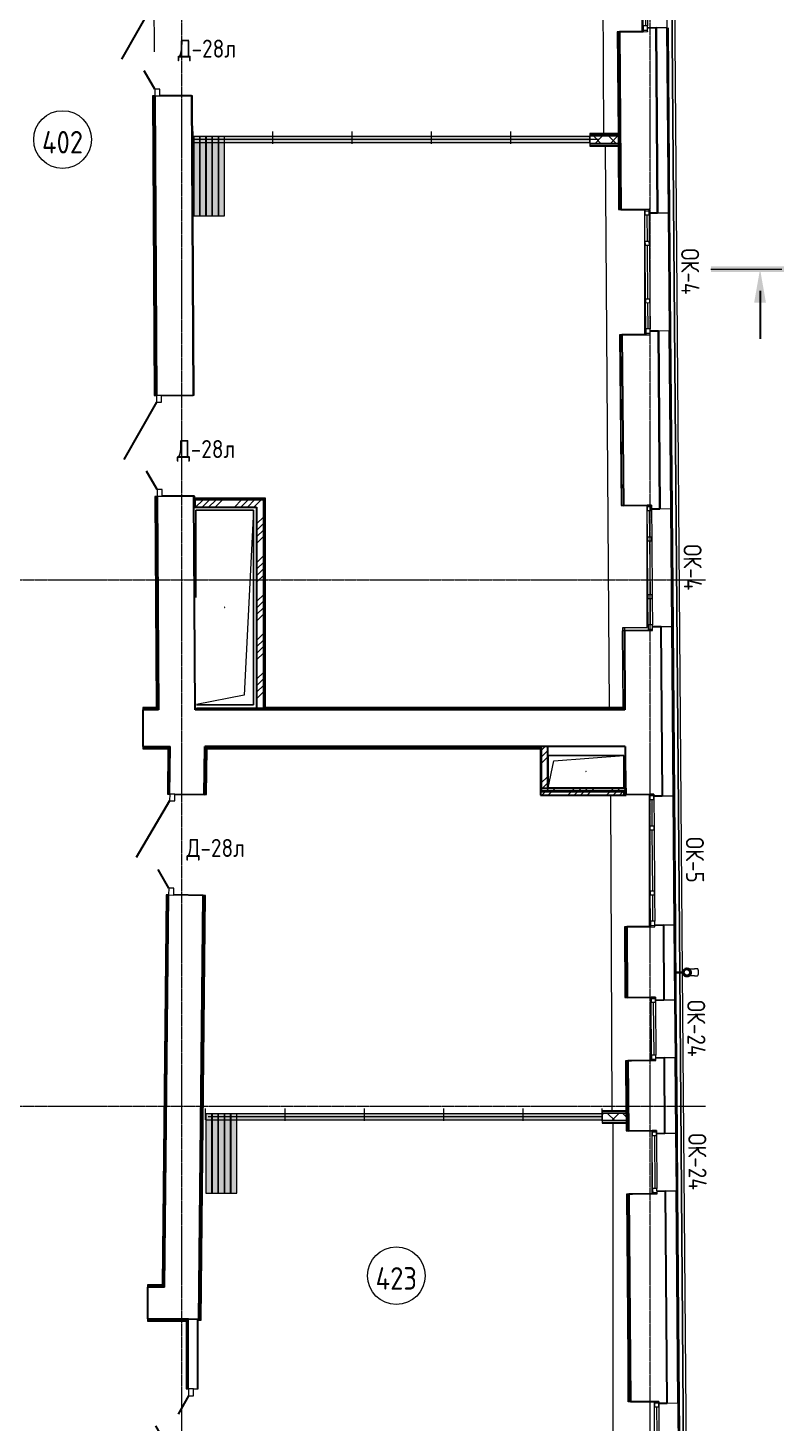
# Model space of a CAD drawing. Header units: millimetres. Extents: x -10178924 to 11692288, y -947381 to 58396.
# Drawn here: x 46714 to 57207, y -362268 to -342909 of the extents above; entities that cross this region are included whole.
import ezdxf

# ---------------------------------------------------------------- set-up
doc = ezdxf.new("R2010")
doc.units = ezdxf.units.MM
doc.linetypes.add('ADSK_Линия сетки', pattern=[25, 20, -2.5, 0, -2.5])
doc.linetypes.add('ADSK_Осевая', pattern=[14, 10, -2, 0, -2])
for name, color, linetype, lineweight in [('_ Окна', 7, 'Continuous', 9), ('Аннотация', 7, 'Continuous', 18), ('Двери', 7, 'Continuous', 9), ('Марки дверей', 7, 'Continuous', 20), ('Марки окон', 7, 'Continuous', 20), ('Обобщенные модели', 7, 'Continuous', 18), ('Окна', 7, 'Continuous', 9), ('Оси', 253, 'Continuous', 9), ('Перекрытие', 7, 'Continuous', 18), ('Разрезы', 7, 'Continuous', 9), ('Стены внутренние', 7, 'Continuous', 18), ('Стены наружные', 7, 'Continuous', 18), ('Стены несущие', 7, 'Continuous', 30), ('Стены отделка', 7, 'Continuous', 30), ('Стены перегородки', 7, 'Continuous', 30), ('Стены штриховка', 7, 'Continuous', 9), ('Узлы', 7, 'Continuous', 18), ('ШТРИХОВКА', 252, 'Continuous', 15)]:
    doc.layers.add(name, color=color, linetype=linetype, lineweight=lineweight)
doc.layers.add('Линии', color=7, linetype='Continuous', lineweight=9, true_color=0x00a600)
doc.styles.add('GOST Common', font='GOST_Common.ttf', dxfattribs={"width": 0.9, "height": 350})
doc.styles.add('GOST Common_2', font='GOST_Common.ttf', dxfattribs={"width": 0.9, "height": 250})
pattern_1 = [(45, (-6e-11, -248271.14), (-269.4077, 269.4077), []), (45, (89.8, -248271.14), (-269.4077, 269.4077), []), (45, (179.6, -248271.14), (-269.4077, 269.4077), []), (45, (269.4, -248271.14), (-269.4077, 269.4077), [])]
pattern_2 = [(45, (-6e-11, -248271.14), (-106.066, 106.066), []), (135, (-6e-11, -248271.14), (-106.066, -106.066), [])]

# ---------------------------------------------------------------- blocks, each defined once
blk = doc.blocks.new('GM_Отверстие прямоугольное _в плите_ - Отверстие-6225570-План 4-го этажа')
at = {"layer": 'Обобщенные модели'}
for p, q in [((-525, -225), (-525, 225)), ((-525, 225), (525, 225)), ((525, 225), (-525, 225)), ((-525, 225), (-525, -225)), ((-450, 150), (525, 225)), ((525, 225), (525, -225)), ((525, -225), (525, 225)), ((-525, -225), (-450, 150)), ((525, -225), (-525, -225)), ((-525, -225), (525, -225))]:
    blk.add_line(p, q, dxfattribs=at)
for start, end in [(360, 180), (180, 360), (60, 165), (300, 360), (195, 270)]:
    blk.add_arc((0, 0), 2.5, start, end, dxfattribs=at)
blk = doc.blocks.new('Дверь-Alumark_двупольная с глухим окном_S70 - 1400х2200 алюм ост Д30п-6129807-План 4-го этажа')
at = {"layer": 'Двери', "lineweight": 30}
for p, q in [((-480, 60), (312, 517)), ((730, 60), (475, 207))]:
    blk.add_line(p, q, dxfattribs=at)
at = {"layer": 'Двери'}
for p, q in [((-575, 60), (-575, -10)), ((-480, 60), (-575, 60)), ((-480, -10), (-480, 60)), ((730, 60), (730, -10)), ((825, 60), (730, 60)), ((825, -10), (825, 60)), ((-575, -10), (-480, -10)), ((730, -10), (825, -10))]:
    blk.add_line(p, q, dxfattribs=at)
blk = doc.blocks.new('Дверь-Alumark_двупольная с глухим окном_S70 - 1400х2200 алюм ост Д30л-6336591-План 4-го этажа')
at = {"layer": 'Двери', "lineweight": 30}
for p, q in [((730, 240), (-62, 697)), ((-480, 240), (-225, 387))]:
    blk.add_line(p, q, dxfattribs=at)
at = {"layer": 'Двери'}
for p, q in [((-575, 240), (-575, 170)), ((-480, 240), (-575, 240)), ((-480, 170), (-480, 240)), ((730, 240), (730, 170)), ((825, 240), (730, 240)), ((825, 170), (825, 240)), ((-575, 170), (-480, 170)), ((730, 170), (825, 170))]:
    blk.add_line(p, q, dxfattribs=at)
blk = doc.blocks.new('Дверь-Alumark_двупольная с глухим окном_S70 - 1400х2200 алюм ост Д30л-6298667-План 4-го этажа')
at = {"layer": 'Двери', "lineweight": 30}
for p, q in [((730, 255), (-62, 712)), ((-480, 255), (-225, 402))]:
    blk.add_line(p, q, dxfattribs=at)
at = {"layer": 'Двери'}
for p, q in [((-575, 255), (-575, 185)), ((-480, 255), (-575, 255)), ((-480, 185), (-480, 255)), ((730, 255), (730, 185)), ((825, 255), (730, 255)), ((825, 185), (825, 255)), ((-575, 185), (-480, 185)), ((730, 185), (825, 185))]:
    blk.add_line(p, q, dxfattribs=at)
blk = doc.blocks.new('Дверь-Alumark_двупольная с глухим окном_S70 - 1400х2200 алюм ост Д30л-4643773-План 4-го этажа')
at = {"layer": 'Двери', "lineweight": 30}
for p, q in [((730, 255), (-62, 712)), ((-480, 255), (-225, 402))]:
    blk.add_line(p, q, dxfattribs=at)
at = {"layer": 'Двери'}
for p, q in [((-575, 255), (-575, 185)), ((-480, 255), (-575, 255)), ((-480, 185), (-480, 255)), ((730, 255), (730, 185)), ((825, 255), (730, 255)), ((825, 185), (825, 255)), ((-575, 185), (-480, 185)), ((730, 185), (825, 185))]:
    blk.add_line(p, q, dxfattribs=at)
blk = doc.blocks.new('Водосток - Тип 1 _карниз больше 490мм_-5168659-План 4-го этажа')
at = {"layer": 'Обобщенные модели'}
for p, q in [((75, 306), (75, 264)), ((175, 264), (175, 306)), ((120, 109), (120, 10)), ((130, 10), (130, 109)), ((120, -10), (120, -13)), ((130, -13), (130, -10))]:
    blk.add_line(p, q, dxfattribs=at)
at = {"layer": 'Обобщенные модели', "flags": 128}
for points in [[(75, 173), (75, 174), (75, 177), (75, 180), (75, 183), (75, 186), (75, 190), (75, 193), (75, 197), (75, 201), (75, 205), (75, 210), (75, 214), (75, 219), (75, 224), (75, 229), (75, 234), (75, 239), (75, 245), (75, 250), (75, 256), (75, 261), (75, 264)], [(175, 264), (175, 258), (175, 252), (175, 247), (175, 242), (175, 236), (175, 231), (175, 226), (175, 221), (175, 216), (175, 212), (175, 207), (175, 203), (175, 199), (175, 195), (175, 191), (175, 188), (175, 184), (175, 181), (175, 178), (175, 175), (175, 173)]]:
    blk.add_lwpolyline(points, dxfattribs=at)
at = {"layer": 'Обобщенные модели'}
for start, end in [(90, 270), (270, 90)]:
    blk.add_arc((125, 160), 52, start, end, dxfattribs=at)
at = {"layer": 'Обобщенные модели', "lineweight": 40}
for start, end in [(90, 270), (270, 90)]:
    blk.add_arc((125, 160), 50, start, end, dxfattribs=at)
at = {"layer": 'Обобщенные модели'}
for start_param, end_param in [(4.712389, 6.283185), (3.141593, 4.712389)]:
    blk.add_ellipse((125, 306), major_axis=(-50, 0), ratio=0.309017, start_param=start_param, end_param=end_param, dxfattribs=at)
blk = doc.blocks.new('окно трехпол с фрамугой - 1700-2320_h_ _нов_-2116873-План 4-го этажа')
at = {"layer": '_ Окна', "lineweight": 18}
for p, q in [((-870, 75), (-870, 135)), ((-870, 135), (-790, 135)), ((-790, 75), (-870, 75)), ((-790, 135), (-790, 75)), ((-430, 75), (-430, 135)), ((-430, 135), (-370, 135)), ((-370, 75), (-430, 75)), ((-370, 135), (-370, 75)), ((370, 75), (370, 135)), ((370, 135), (430, 135)), ((430, 75), (370, 75)), ((430, 135), (430, 75)), ((790, 135), (790, 75)), ((870, 135), (790, 135)), ((790, 75), (870, 75)), ((870, 75), (870, 135))]:
    blk.add_line(p, q, dxfattribs=at)
at = {"layer": '_ Окна'}
for p, q in [((-850, 75), (-850, 135)), ((-790, 105), (-430, 105)), ((-370, 105), (370, 105)), ((430, 105), (790, 105)), ((850, 75), (850, 135))]:
    blk.add_line(p, q, dxfattribs=at)
at = {"layer": 'Окна'}
for p, q in [((-870, 135), (-870, 75)), ((-790, 135), (-870, 135)), ((-870, 75), (-790, 75)), ((-790, 135), (-430, 135)), ((-430, 75), (-790, 75)), ((-370, 135), (-430, 135)), ((-430, 75), (-370, 75)), ((-370, 135), (370, 135)), ((370, 75), (-370, 75)), ((430, 135), (370, 135)), ((370, 75), (430, 75)), ((430, 135), (790, 135)), ((790, 75), (430, 75)), ((870, 135), (790, 135)), ((790, 75), (870, 75)), ((870, 75), (870, 135))]:
    blk.add_line(p, q, dxfattribs=at)
blk = doc.blocks.new('окно трехпол с фрамугой - 1800-2290_h___нов_ ок-19-2116869-План 4-го этажа')
at = {"layer": '_ Окна', "lineweight": 18}
for p, q in [((-920, 75), (-920, 135)), ((-920, 135), (-840, 135)), ((-840, 75), (-920, 75)), ((-840, 135), (-840, 75)), ((-480, 75), (-480, 135)), ((-480, 135), (-420, 135)), ((-420, 75), (-480, 75)), ((-420, 135), (-420, 75)), ((420, 75), (420, 135)), ((420, 135), (480, 135)), ((480, 75), (420, 75)), ((480, 135), (480, 75)), ((840, 135), (840, 75)), ((920, 135), (840, 135)), ((840, 75), (920, 75)), ((920, 75), (920, 135))]:
    blk.add_line(p, q, dxfattribs=at)
at = {"layer": '_ Окна'}
for p, q in [((-900, 75), (-900, 135)), ((-840, 105), (-480, 105)), ((-420, 105), (420, 105)), ((480, 105), (840, 105)), ((900, 75), (900, 135))]:
    blk.add_line(p, q, dxfattribs=at)
at = {"layer": 'Окна'}
for p, q in [((-920, 135), (-920, 75)), ((-840, 135), (-920, 135)), ((-920, 75), (-840, 75)), ((-840, 135), (-480, 135)), ((-480, 75), (-840, 75)), ((-420, 135), (-480, 135)), ((-480, 75), (-420, 75)), ((-420, 135), (420, 135)), ((420, 75), (-420, 75)), ((480, 135), (420, 135)), ((420, 75), (480, 75)), ((480, 135), (840, 135)), ((840, 75), (480, 75)), ((920, 135), (840, 135)), ((840, 75), (920, 75)), ((920, 75), (920, 135))]:
    blk.add_line(p, q, dxfattribs=at)
blk = doc.blocks.new('окно трехпол с фрамугой - 1840х2380 и 2390 _h___нов_ ОК-5-2174128-План 4-го этажа')
at = {"layer": '_ Окна', "lineweight": 18}
for p, q in [((-920, 75), (-920, 135)), ((-920, 135), (-840, 135)), ((-840, 75), (-920, 75)), ((-840, 135), (-840, 75)), ((-480, 75), (-480, 135)), ((-480, 135), (-420, 135)), ((-420, 75), (-480, 75)), ((-420, 135), (-420, 75)), ((420, 75), (420, 135)), ((420, 135), (480, 135)), ((480, 75), (420, 75)), ((480, 135), (480, 75)), ((840, 135), (840, 75)), ((920, 135), (840, 135)), ((840, 75), (920, 75)), ((920, 75), (920, 135))]:
    blk.add_line(p, q, dxfattribs=at)
at = {"layer": '_ Окна'}
for p, q in [((-900, 75), (-900, 135)), ((-840, 105), (-480, 105)), ((-420, 105), (420, 105)), ((480, 105), (840, 105)), ((900, 75), (900, 135))]:
    blk.add_line(p, q, dxfattribs=at)
at = {"layer": 'Окна'}
for p, q in [((-920, 135), (-920, 75)), ((-840, 135), (-920, 135)), ((-920, 75), (-840, 75)), ((-840, 135), (-480, 135)), ((-480, 75), (-840, 75)), ((-420, 135), (-480, 135)), ((-480, 75), (-420, 75)), ((-420, 135), (420, 135)), ((420, 75), (-420, 75)), ((480, 135), (420, 135)), ((420, 75), (480, 75)), ((480, 135), (840, 135)), ((840, 75), (480, 75)), ((920, 135), (840, 135)), ((840, 75), (920, 75)), ((920, 75), (920, 135))]:
    blk.add_line(p, q, dxfattribs=at)
blk = doc.blocks.new('окна_rehau_однопольное_фрамуга_сверху - 840х2320 _глухое_ _нов_ ок-24-2066060-План 4-го этажа')
at = {"layer": '_ Окна', "lineweight": 18}
for p, q in [((-440, 75), (-440, 135)), ((-440, 135), (-364, 135)), ((-364, 75), (-440, 75)), ((-364, 135), (-364, 75)), ((364, 135), (364, 75)), ((440, 135), (364, 135)), ((364, 75), (440, 75)), ((440, 75), (440, 135))]:
    blk.add_line(p, q, dxfattribs=at)
at = {"layer": '_ Окна'}
for p, q in [((-420, 75), (-420, 135)), ((-364, 105), (364, 105)), ((420, 75), (420, 135))]:
    blk.add_line(p, q, dxfattribs=at)
at = {"layer": 'Окна'}
for p, q in [((-440, 135), (-440, 75)), ((-364, 135), (-440, 135)), ((-440, 75), (-364, 75)), ((-364, 135), (364, 135)), ((364, 75), (-364, 75)), ((440, 135), (364, 135)), ((364, 75), (440, 75)), ((440, 75), (440, 135))]:
    blk.add_line(p, q, dxfattribs=at)
blk = doc.blocks.new('GM_Отверстие прямоугольное _в плите_ - Отверстие-6220774-План 4-го этажа')
at = {"layer": 'Обобщенные модели'}
for p, q in [((-400, -1350), (-400, 1350)), ((-400, 1350), (391, 1350)), ((391, 1350), (-400, 1350)), ((-400, 1350), (-400, -1350)), ((-400, -1350), (-267, 1217)), ((-267, 1217), (391, 1348)), ((400, -140), (400, -1350)), ((400, -1350), (400, -140)), ((400, -1350), (-400, -1350)), ((-400, -1350), (400, -1350))]:
    blk.add_line(p, q, dxfattribs=at)
for start, end in [(360, 180), (180, 360), (60, 165), (300, 360), (195, 270)]:
    blk.add_arc((0, 0), 2.5, start, end, dxfattribs=at)
blk = doc.blocks.new('Разрез - Номер вида сзади_3_5 мм-16063-План 4-го этажа')
at = {"layer": 'Разрезы'}
for points in [[(9.8, 0.4), (9.8, -0.39), (-0.33, -0.39), (-0.33, 0.4)], [(2.18, -4.67), (3, 0), (3.82, -4.67)]]:
    blk.add_hatch(color=256, dxfattribs=at).paths.add_polyline_path(points)
at = {"layer": 'Разрезы', "lineweight": 30}
blk.add_line((3, -3), (3, -9.66), dxfattribs=at)
blk = doc.blocks.new('оси')
at = {"layer": 'Оси', "linetype": 'ADSK_Линия сетки'}
for p, q in [((55350, -2196), (55350, 46378)), ((61850, -2196), (61850, 46378)), ((-3614, 22400), (62615, 22400)), ((-3614, 15100), (62615, 15100))]:
    blk.add_line(p, q, dxfattribs=at)
blk = doc.blocks.new('4 этаж')
at = {"layer": 'Стены внутренние', "lineweight": 9}
h = blk.add_hatch(dxfattribs=at)
h.set_pattern_fill('FP_3', color=256, style=0, pattern_type=2)
h.set_pattern_definition(pattern_2)
h.paths.add_polyline_path([(54510, -219820), (54904, -219820), (54902, -219720), (54510, -219720), (54510, -219808)])
h = blk.add_hatch(dxfattribs=at)
h.set_pattern_fill('FP_3', color=256, style=0, pattern_type=2)
h.set_pattern_definition(pattern_2)
h.paths.add_polyline_path([(54818, -233378), (55026, -233378), (55026, -233278), (54684, -233278), (54684, -233378), (54797, -233378)])
at = {"layer": 'Стены штриховка', "lineweight": 9}
h = blk.add_hatch(dxfattribs=at)
h.set_pattern_fill('ANSI34', color=256, scale=20)
h.set_pattern_definition(pattern_1)
h.paths.add_polyline_path([(49038, -224866), (49986, -224866), (49986, -224766), (49038, -224767)])
h = blk.add_hatch(dxfattribs=at)
h.set_pattern_fill('ANSI34', color=256, scale=20)
h.set_pattern_definition(pattern_1)
h.paths.add_polyline_path([(49890, -227676), (49986, -227676), (49986, -224866), (49886, -224866), (49886, -227676)])
h = blk.add_hatch(dxfattribs=at)
h.set_pattern_fill('ANSI34', color=256, scale=20)
h.set_pattern_definition(pattern_1)
h.paths.add_polyline_path([(53827, -228763), (53927, -228763), (53927, -228186), (53827, -228186), (53827, -228543)])
h = blk.add_hatch(dxfattribs=at)
h.set_pattern_fill('ANSI34', color=256, scale=20)
h.set_pattern_definition(pattern_1)
h.paths.add_polyline_path([(55012, -228863), (55017, -228862), (55017, -228851), (55008, -228851), (55008, -228763), (53827, -228763), (53827, -228863), (55011, -228863)])
at = {"layer": 'Узлы', "true_color": 0xffffff}
for points in [[(49099, -219808), (54510, -219808), (54510, -219724), (49010, -219724), (49010, -219808), (49055, -219808)], [(49021, -220824), (49099, -220824), (49099, -219808), (49015, -219808), (49015, -220824), (49019, -220824)], [(49185, -220824), (49185, -219808), (49101, -219808), (49101, -220824)], [(49187, -220824), (49271, -220824), (49271, -219808), (49187, -219808), (49187, -220291)], [(49282, -220824), (49357, -220824), (49357, -219808), (49273, -219808), (49273, -220824)], [(49443, -220824), (49443, -219808), (49359, -219808), (49359, -220824)], [(49442, -233366), (54684, -233366), (54684, -233282), (49184, -233282), (49184, -233366), (49440, -233366)], [(49268, -234382), (49268, -233366), (49184, -233366), (49184, -234382)], [(49354, -234382), (49354, -233366), (49270, -233366), (49270, -234382)], [(49440, -234382), (49440, -233366), (49356, -233366), (49356, -234382)], [(49526, -234382), (49526, -233366), (49442, -233366), (49442, -234382)], [(49612, -234382), (49612, -233366), (49528, -233366), (49528, -234382)]]:
    blk.add_hatch(color=7, dxfattribs=at).paths.add_polyline_path(points)
at = {"layer": 'Линии', "color": 7}
for p, q in [((49009, -219808), (49009, -219653)), ((50113, -219823), (50113, -219653)), ((51213, -219823), (51213, -219653)), ((52313, -219823), (52313, -219653)), ((53413, -219823), (53413, -219653)), ((54510, -219724), (49010, -219724)), ((49010, -219724), (49010, -219808)), ((49010, -219808), (54510, -219808)), ((49015, -219724), (49015, -220824)), ((49099, -219724), (49015, -219724)), ((49099, -220824), (49099, -219724)), ((49101, -219724), (49101, -220824)), ((49185, -219724), (49101, -219724)), ((49185, -220824), (49185, -219724)), ((49187, -219724), (49187, -220824)), ((49271, -219724), (49187, -219724)), ((49271, -220824), (49271, -219724)), ((49273, -219724), (49273, -220824)), ((49357, -219724), (49273, -219724)), ((49357, -220824), (49357, -219724)), ((49359, -219724), (49359, -220824)), ((49443, -219724), (49359, -219724)), ((49443, -220824), (49443, -219724)), ((54510, -219808), (54510, -219724)), ((49015, -220824), (49099, -220824)), ((49101, -220824), (49185, -220824)), ((49187, -220824), (49271, -220824)), ((49273, -220824), (49357, -220824)), ((49359, -220824), (49443, -220824)), ((49179, -233366), (49179, -233211)), ((50284, -233381), (50284, -233211)), ((51384, -233381), (51384, -233211)), ((52484, -233381), (52484, -233211)), ((53584, -233381), (53584, -233211)), ((54684, -233381), (54684, -233211)), ((55024, -233366), (55024, -233211)), ((54684, -233282), (49184, -233282)), ((49184, -233282), (49184, -233366)), ((49184, -233282), (49184, -234382)), ((49268, -233282), (49184, -233282)), ((49184, -233366), (54684, -233366)), ((49268, -234382), (49268, -233282)), ((49270, -233282), (49270, -234382)), ((49354, -233282), (49270, -233282)), ((49354, -234382), (49354, -233282)), ((49356, -233282), (49356, -234382)), ((49440, -233282), (49356, -233282)), ((49440, -234382), (49440, -233282)), ((49442, -233282), (49442, -234382)), ((49526, -233282), (49442, -233282)), ((49526, -234382), (49526, -233282)), ((49528, -233282), (49528, -234382)), ((49612, -233282), (49528, -233282)), ((49612, -234382), (49612, -233282)), ((54684, -233366), (54684, -233282)), ((55026, -233366), (55026, -233401)), ((49184, -234382), (49268, -234382)), ((49270, -234382), (49354, -234382)), ((49356, -234382), (49440, -234382)), ((49442, -234382), (49526, -234382)), ((49528, -234382), (49612, -234382))]:
    blk.add_line(p, q, dxfattribs=at)
at = {"layer": 'Линии', "color": 7, "linetype": 'ADSK_Осевая', "lineweight": 18}
for p, q in [((54630, -219766), (49004, -219766)), ((54684, -233324), (49214, -233324))]:
    blk.add_line(p, q, dxfattribs=at)
at = {"layer": 'Линии', "color": 7}
for centre in [(47195, -219765), (51826, -235530)]:
    blk.add_circle(centre, 400, dxfattribs=at)
at = {"layer": 'Перекрытие'}
for p, q in [((54661, -212253), (54702, -219683)), ((55238, -218269), (55238, -216533)), ((48471, -218547), (48466, -217855)), ((54903, -218272), (54923, -218272)), ((54723, -219857), (54780, -227644)), ((55272, -220737), (54923, -220737)), ((55272, -222474), (55272, -220737)), ((55305, -224842), (54956, -224842)), ((55305, -226536), (55305, -224842)), ((54970, -226581), (54970, -226536)), ((54970, -226536), (55305, -226536)), ((49188, -228186), (49174, -228186)), ((53827, -228186), (52352, -228186)), ((55003, -228186), (53927, -228186)), ((54797, -228863), (54818, -233241)), ((55337, -228852), (55017, -228852)), ((55337, -230689), (55337, -228852)), ((55360, -231668), (55011, -231668)), ((55360, -232545), (55360, -231668)), ((55026, -232548), (55026, -232547)), ((55026, -232547), (55087, -232547)), ((54830, -233415), (54830, -239470)), ((55375, -233517), (55026, -233517)), ((55375, -234395), (55375, -233517)), ((55041, -234398), (55041, -234397)), ((55041, -234397), (55102, -234397)), ((55041, -237279), (55041, -236873)), ((55407, -237279), (55041, -237279))]:
    blk.add_line(p, q, dxfattribs=at)
at = {"layer": 'Разрезы', "lineweight": 20}
blk.add_line((56189, -221562), (57173, -221562), dxfattribs=at)
at = {"layer": 'Стены внутренние'}
for p, q in [((54990, -226581), (54990, -226536)), ((54990, -226536), (54990, -226581))]:
    blk.add_line(p, q, dxfattribs=at)
at = {"layer": 'Стены наружные'}
for p, q in [((55629, -215335), (55758, -231316)), ((55758, -231316), (55629, -215335)), ((55664, -215335), (55793, -231316)), ((55567, -216576), (55580, -218216)), ((55601, -220781), (55614, -222421)), ((55616, -222421), (55603, -220781)), ((55636, -222421), (55623, -220781)), ((55634, -224886), (55647, -226526)), ((55650, -226526), (55636, -224886)), ((55670, -226526), (55656, -224886)), ((55666, -228871), (55681, -230666)), ((55683, -230666), (55669, -228871)), ((55703, -230665), (55689, -228870)), ((55758, -231326), (55826, -239650)), ((55826, -239650), (55759, -231326)), ((55794, -231326), (55861, -239649)), ((55689, -231702), (55695, -232507)), ((55698, -232507), (55691, -231702)), ((55718, -232507), (55711, -231702)), ((55704, -233552), (55710, -234357)), ((55713, -234357), (55706, -233552)), ((55733, -234357), (55726, -233552)), ((55045, -237279), (55045, -237276)), ((55734, -237295), (55749, -239090)), ((55751, -239090), (55737, -237295)), ((55771, -239090), (55757, -237295))]:
    blk.add_line(p, q, dxfattribs=at)
at = {"layer": 'Стены наружные', "color": 8, "true_color": 0x7f7f7f}
blk.add_line((48373, -236159), (48912, -236159), dxfattribs=at)
at = {"layer": 'Стены несущие'}
for p, q in [((55253, -218269), (54923, -218271)), ((54923, -218271), (54943, -220736)), ((55432, -218217), (55312, -218218)), ((55313, -218269), (55313, -218268)), ((55451, -220782), (55430, -218218)), ((55430, -218218), (55451, -220782)), ((55430, -218218), (55432, -218218)), ((55432, -218218), (55432, -218217)), ((48474, -219160), (48499, -223316)), ((48499, -223316), (48474, -219161)), ((48984, -219157), (48544, -219159)), ((48984, -219157), (49009, -223313)), ((54943, -220736), (55273, -220734)), ((55333, -220783), (55451, -220782)), ((55466, -222422), (55346, -222423)), ((55484, -224887), (55464, -222423)), ((55464, -222423), (55484, -224887)), ((55464, -222423), (55466, -222423)), ((55466, -222423), (55466, -222422)), ((55287, -222474), (54957, -222476)), ((54957, -222476), (54976, -224841)), ((55347, -222474), (55347, -222473)), ((48569, -223315), (49009, -223313)), ((48525, -227676), (48507, -224716)), ((48507, -224716), (48525, -227676)), ((49017, -224713), (48577, -224715)), ((49035, -227676), (49017, -224713)), ((49017, -224713), (49018, -224741)), ((49986, -224766), (49030, -224766)), ((49030, -224766), (49030, -224866)), ((49030, -224866), (49886, -224866)), ((49886, -224866), (49886, -227676)), ((49986, -227676), (49986, -224766)), ((54976, -224841), (55306, -224838)), ((55366, -224888), (55484, -224887)), ((55320, -226578), (54990, -226581)), ((54990, -226581), (54999, -227676)), ((55500, -226527), (55380, -226528)), ((55380, -226579), (55380, -226578)), ((55497, -226528), (55497, -226528)), ((55497, -226528), (55516, -228872)), ((55497, -226528), (55500, -226528)), ((55500, -226528), (55500, -226527)), ((48525, -227676), (48310, -227676)), ((48310, -227676), (48310, -228186)), ((54999, -227676), (49035, -227676)), ((48310, -228186), (48688, -228186)), ((48681, -228847), (48688, -228186)), ((49161, -228852), (49168, -228186)), ((55003, -228186), (49168, -228186)), ((53827, -228186), (53827, -228863)), ((53927, -228763), (53927, -228186)), ((55003, -228186), (55008, -228851)), ((53827, -228763), (55017, -228763)), ((55017, -228863), (55017, -228763)), ((48751, -228847), (49161, -228852)), ((53827, -228863), (55017, -228863)), ((55008, -228851), (55338, -228848)), ((55399, -228873), (55516, -228872)), ((48608, -235689), (48666, -230246)), ((49146, -230252), (48736, -230247)), ((49084, -236134), (49146, -230252)), ((55353, -230688), (55023, -230691)), ((55023, -230691), (55031, -231667)), ((55031, -231667), (55023, -230692)), ((55533, -230667), (55413, -230668)), ((55413, -230689), (55413, -230688)), ((55531, -230668), (55531, -230668)), ((55531, -230668), (55539, -231703)), ((55531, -230668), (55533, -230668)), ((55533, -230668), (55533, -230667)), ((55031, -231667), (55361, -231665)), ((55421, -231704), (55539, -231703)), ((55368, -232545), (55038, -232547)), ((55038, -232547), (55046, -233517)), ((55046, -233517), (55038, -232548)), ((55548, -232508), (55428, -232509)), ((55428, -232545), (55428, -232544)), ((55554, -233553), (55545, -232509)), ((55545, -232509), (55548, -232509)), ((55548, -232509), (55548, -232508)), ((55046, -233517), (55376, -233515)), ((55436, -233554), (55554, -233553)), ((55383, -234395), (55053, -234397)), ((55053, -234397), (55077, -237276)), ((55077, -237276), (55053, -234398)), ((55563, -234358), (55443, -234359)), ((55443, -234395), (55443, -234394)), ((55584, -237297), (55560, -234359)), ((55560, -234359), (55563, -234359)), ((55563, -234359), (55563, -234358)), ((48373, -235689), (48373, -236129)), ((48608, -235689), (48373, -235689)), ((48373, -236129), (48604, -236129)), ((48604, -236129), (49084, -236134)), ((55077, -237276), (55407, -237273)), ((55467, -237298), (55584, -237297))]:
    blk.add_line(p, q, dxfattribs=at)
at = {"layer": 'Стены отделка', "lineweight": 9}
for p, q in [((54923, -218271), (54891, -218272)), ((54891, -218272), (54902, -219683)), ((54923, -220737), (54903, -218271)), ((55430, -218217), (55430, -218218)), ((55580, -218216), (55432, -218217)), ((55601, -220781), (55580, -218216)), ((55582, -218216), (55603, -220781)), ((55623, -220781), (55602, -218216)), ((48474, -219160), (48442, -219160)), ((48442, -219160), (48467, -223316)), ((48454, -219160), (48454, -219161)), ((48474, -219161), (48474, -219160)), ((48996, -219157), (48984, -219157)), ((49021, -223313), (48996, -219157)), ((54510, -219683), (54510, -219857)), ((54902, -219683), (54510, -219683)), ((54510, -219695), (54910, -219695)), ((54902, -219695), (54904, -219845)), ((54910, -219845), (54910, -219695)), ((54910, -219845), (54510, -219845)), ((54510, -219857), (54904, -219857)), ((54904, -219857), (54911, -220737)), ((54911, -220737), (54923, -220736)), ((54923, -220737), (54943, -220737)), ((54943, -220737), (54943, -220736)), ((55451, -220782), (55601, -220781)), ((55603, -220781), (55623, -220781)), ((55464, -222422), (55464, -222423)), ((55614, -222421), (55466, -222422)), ((55634, -224886), (55614, -222421)), ((55616, -222421), (55636, -224886)), ((55636, -222421), (55616, -222421)), ((55656, -224886), (55636, -222421)), ((54957, -222476), (54925, -222476)), ((54925, -222476), (54944, -224841)), ((54956, -224842), (54937, -222476)), ((54976, -224842), (54957, -222477)), ((48467, -223316), (48499, -223316)), ((49009, -223312), (49009, -223313)), ((49021, -223312), (49009, -223312)), ((49009, -223313), (49021, -223313)), ((49021, -223313), (49021, -223312)), ((49021, -223313), (49021, -223313)), ((48507, -224716), (48475, -224716)), ((48475, -224716), (48493, -227644)), ((49029, -224713), (49017, -224713)), ((49018, -224741), (49030, -224741)), ((49030, -224741), (49029, -224713)), ((49029, -224713), (49029, -224713)), ((49030, -224741), (49029, -224713)), ((50011, -224741), (49030, -224741)), ((50013, -227644), (50013, -224743)), ((49018, -224753), (50001, -224753)), ((50001, -224753), (50001, -227656)), ((54944, -224841), (54956, -224841)), ((54956, -224842), (54976, -224842)), ((55484, -224887), (55634, -224886)), ((55636, -224886), (55656, -224886)), ((54990, -226581), (54958, -226581)), ((54958, -226581), (54967, -227644)), ((54979, -227656), (54970, -226581)), ((54999, -227656), (54990, -226582)), ((55497, -226527), (55497, -226528)), ((55647, -226526), (55500, -226527)), ((55666, -228871), (55647, -226526)), ((55650, -226526), (55669, -228871)), ((55670, -226526), (55650, -226526)), ((55689, -228870), (55670, -226526)), ((48310, -227644), (48310, -227676)), ((48493, -227644), (48310, -227644)), ((48310, -227656), (48505, -227656)), ((48505, -227646), (48505, -227676)), ((48505, -227676), (48505, -227656)), ((49052, -227656), (49052, -227676)), ((54999, -227656), (49052, -227656)), ((54967, -227644), (50013, -227644)), ((54979, -227656), (54999, -227656)), ((54999, -227676), (54999, -227656)), ((48505, -227676), (48525, -227676)), ((49035, -227676), (49055, -227676)), ((48310, -228186), (48310, -228218)), ((48688, -228206), (48310, -228206)), ((48310, -228218), (48656, -228218)), ((48656, -228218), (48649, -228846)), ((48668, -228209), (48668, -228206)), ((48688, -228210), (48668, -228209)), ((48688, -228206), (48688, -228186)), ((49188, -228186), (49168, -228186)), ((49188, -228186), (49188, -228206)), ((53847, -228206), (49188, -228206)), ((49193, -228852), (49200, -228218)), ((49200, -228218), (53835, -228218)), ((52352, -228206), (52352, -228186)), ((53835, -228218), (53835, -228813)), ((53847, -228803), (53847, -228206)), ((53837, -228815), (54976, -228815)), ((54988, -228803), (53847, -228803)), ((54976, -228815), (54976, -228851)), ((54988, -228851), (54988, -228803)), ((48649, -228846), (48681, -228847)), ((49161, -228852), (49193, -228852)), ((54976, -228851), (54988, -228851)), ((55516, -228872), (55666, -228871)), ((55669, -228871), (55689, -228870)), ((48634, -230246), (48577, -235657)), ((48666, -230246), (48634, -230246)), ((49116, -236145), (49178, -230252)), ((49178, -230252), (49146, -230252)), ((55023, -230691), (54991, -230691)), ((54991, -230691), (54999, -231668)), ((55003, -230691), (55003, -230692)), ((55023, -230692), (55023, -230691)), ((55531, -230667), (55531, -230668)), ((55681, -230666), (55533, -230667)), ((55689, -231702), (55681, -230666)), ((55703, -230665), (55683, -230666)), ((55683, -230666), (55691, -231702)), ((55711, -231702), (55703, -230665)), ((54999, -231668), (55031, -231667)), ((55539, -231703), (55689, -231702)), ((55691, -231702), (55711, -231702)), ((55038, -232547), (55006, -232548)), ((55006, -232548), (55012, -233241)), ((55018, -232548), (55018, -232549)), ((55038, -232548), (55038, -232547)), ((55545, -232508), (55545, -232509)), ((55695, -232507), (55548, -232508)), ((55704, -233552), (55695, -232507)), ((55698, -232507), (55706, -233552)), ((55718, -232507), (55698, -232507)), ((55726, -233552), (55718, -232507)), ((54684, -233241), (54684, -233415)), ((55012, -233241), (54684, -233241)), ((54684, -233253), (55026, -233253)), ((55012, -233253), (55013, -233403)), ((55026, -233403), (55026, -233253)), ((55026, -233403), (54684, -233403)), ((54684, -233415), (55013, -233415)), ((55013, -233415), (55014, -233518)), ((55014, -233518), (55046, -233517)), ((55554, -233553), (55704, -233552)), ((55706, -233552), (55726, -233552)), ((55053, -234397), (55021, -234398)), ((55021, -234398), (55045, -237276)), ((55033, -234397), (55033, -234398)), ((55053, -234398), (55053, -234397)), ((55560, -234358), (55560, -234359)), ((55710, -234357), (55563, -234358)), ((55734, -237295), (55710, -234357)), ((55713, -234357), (55737, -237295)), ((55733, -234357), (55713, -234357)), ((55757, -237295), (55733, -234357)), ((48373, -235657), (48373, -235689)), ((48577, -235657), (48373, -235657)), ((48373, -235669), (48608, -235669)), ((48589, -235669), (48609, -235669)), ((48589, -235669), (48589, -235669)), ((48608, -235689), (48608, -235669)), ((48373, -236129), (48373, -236161)), ((48944, -236129), (48604, -236129)), ((48912, -236161), (48912, -237101)), ((48914, -236149), (48944, -236149)), ((48944, -236133), (48944, -236129)), ((49076, -237101), (49076, -236146)), ((49076, -236146), (49115, -236147)), ((49084, -236134), (49104, -236134)), ((48912, -237101), (48944, -237101)), ((49064, -237101), (49076, -237101)), ((55045, -237276), (55077, -237276)), ((55584, -237297), (55734, -237295)), ((55737, -237295), (55757, -237295))]:
    blk.add_line(p, q, dxfattribs=at)
at = {"layer": 'Стены перегородки', "lineweight": 18}
for p, q in [((49064, -236133), (48944, -236133)), ((48944, -237101), (48944, -236133)), ((49064, -236133), (49064, -237101)), ((49014, -237101), (49064, -237101))]:
    blk.add_line(p, q, dxfattribs=at)
at = {"layer": 'Стены штриховка'}
for p, q in [((54893, -218272), (54913, -220736)), ((48444, -219160), (48469, -223316)), ((48454, -219161), (48479, -223316)), ((49019, -223313), (48994, -219157)), ((54902, -219685), (54510, -219685)), ((54902, -219695), (54902, -219685)), ((54910, -219720), (54510, -219720)), ((54910, -219820), (54510, -219820)), ((54510, -219855), (54904, -219855)), ((54904, -219855), (54904, -219845)), ((54927, -222476), (54946, -224841)), ((49019, -223313), (49019, -223312)), ((48477, -224716), (48495, -227646)), ((48505, -227646), (48487, -224716)), ((49028, -224743), (49027, -224713)), ((49028, -224741), (49027, -224713)), ((50013, -224743), (49028, -224743)), ((50011, -227646), (50011, -224741)), ((50013, -224741), (50011, -224741)), ((50013, -224743), (50013, -224741)), ((54960, -226581), (54969, -227646)), ((48495, -227646), (48310, -227646)), ((54969, -227646), (50011, -227646)), ((48310, -228216), (48658, -228216)), ((48658, -228216), (48651, -228846)), ((48668, -228209), (48661, -228846)), ((49181, -228852), (49188, -228206)), ((49191, -228852), (49198, -228216)), ((49198, -228216), (53837, -228216)), ((53837, -228216), (53837, -228815)), ((53835, -228813), (54978, -228813)), ((53835, -228813), (53835, -228815)), ((53835, -228815), (53837, -228815)), ((54978, -228813), (54978, -228851)), ((48636, -230246), (48579, -235659)), ((48646, -230246), (48589, -235657)), ((49104, -236134), (49166, -230252)), ((49113, -236147), (49176, -230252)), ((54993, -230691), (55001, -231668)), ((55003, -230692), (55011, -231668)), ((55008, -232548), (55016, -233518)), ((55018, -232549), (55026, -233517)), ((55012, -233243), (54684, -233243)), ((55012, -233253), (55012, -233243)), ((55026, -233278), (54684, -233278)), ((55026, -233378), (54684, -233378)), ((54684, -233413), (55013, -233413)), ((55013, -233413), (55013, -233403)), ((55023, -234398), (55047, -237276)), ((55033, -234398), (55057, -237276)), ((48579, -235659), (48373, -235659)), ((48589, -235669), (48589, -235659)), ((48914, -236149), (48373, -236149)), ((48912, -236159), (48914, -236159)), ((48914, -236159), (48914, -237101)), ((48924, -236149), (48924, -237101)), ((49074, -237101), (49074, -236144)), ((49074, -236144), (49116, -236145)), ((49115, -236147), (49116, -236145))]:
    blk.add_line(p, q, dxfattribs=at)
at = {"color": 253}
blk.add_blockref('оси', (-6500, -248276), dxfattribs=at)
at = {"layer": 'Двери'}
for name, p, rotation in [('Дверь-Alumark_двупольная с глухим окном_S70 - 1400х2200 алюм ост Д30л-6298667-План 4-го этажа', (48726, -218583), 90.34238668725955), ('Дверь-Alumark_двупольная с глухим окном_S70 - 1400х2200 алюм ост Д30л-4643773-План 4-го этажа', (48759, -224139), 90.34238668725955), ('Дверь-Alumark_двупольная с глухим окном_S70 - 1400х2200 алюм ост Д30л-6336591-План 4-го этажа', (48913, -229674), 89.38867818208257), ('Дверь-Alumark_двупольная с глухим окном_S70 - 1400х2200 алюм ост Д30п-6129807-План 4-го этажа', (49004, -237926), 90)]:
    blk.add_blockref(name, p, dxfattribs=dict(at, rotation=rotation))
at = {"layer": 'Обобщенные модели'}
for name, p, rotation in [('GM_Отверстие прямоугольное _в плите_ - Отверстие-6220774-План 4-го этажа', (49446, -226257), 180), ('Водосток - Тип 1 _карниз больше 490мм_-5168659-План 4-го этажа', (55697, -231197), 270.4633818725631)]:
    blk.add_blockref(name, p, dxfattribs=dict(at, rotation=rotation))
blk.add_blockref('GM_Отверстие прямоугольное _в плите_ - Отверстие-6225570-План 4-го этажа', (54460, -228535), dxfattribs=at)
at = {"layer": 'Окна', "rotation": 270.4633818725627}
for name, p in [('окно трехпол с фрамугой - 1700-2320_h_ _нов_-2116873-План 4-го этажа', (55171, -217399)), ('окно трехпол с фрамугой - 1700-2320_h_ _нов_-2116873-План 4-го этажа', (55205, -221604)), ('окно трехпол с фрамугой - 1700-2320_h_ _нов_-2116873-План 4-го этажа', (55238, -225709)), ('окно трехпол с фрамугой - 1840х2380 и 2390 _h___нов_ ОК-5-2174128-План 4-го этажа', (55271, -229769)), ('окна_rehau_однопольное_фрамуга_сверху - 840х2320 _глухое_ _нов_ ок-24-2066060-План 4-го этажа', (55290, -232105)), ('окна_rehau_однопольное_фрамуга_сверху - 840х2320 _глухое_ _нов_ ок-24-2066060-План 4-го этажа', (55305, -233955)), ('окно трехпол с фрамугой - 1800-2290_h___нов_ ок-19-2116869-План 4-го этажа', (55339, -238194))]:
    blk.add_blockref(name, p, dxfattribs=at)
at = {"layer": 'Разрезы', "lineweight": 50, "extrusion": (0, 0, -1), "xscale": 99.99999999999993, "yscale": 99.99999999999993, "zscale": 99.99999999999993}
blk.add_blockref('Разрез - Номер вида сзади_3_5 мм-16063-План 4-го этажа', (-57173, -221562), dxfattribs=at)
at = {"layer": 'Аннотация', "lineweight": 9, "char_height": 312.5, "width": 520.21, "attachment_point": 5, "line_spacing_factor": 1.022766, "style": 'GOST Common'}
for s, insert in [('402', (47195, -219802)), ('423', (51826, -235567))]:
    blk.add_mtext(s, dxfattribs=dict(at, insert=insert))
at = {"layer": 'Марки дверей', "lineweight": 9, "char_height": 250, "width": 851.4, "attachment_point": 5, "line_spacing_factor": 1.022766, "style": 'GOST Common_2'}
for insert in [(49197, -218529), (49186, -224085), (49320, -229620)]:
    blk.add_mtext('\\pxqc,t1.8,3.6,5.4,7.2,9,10.8,12.6,14.4,16.2,18,19.8,21.6,23.4,25.2,27,28.8,30.6,32.4,34.2,36,37.8,39.6,41.4,43.2,45,46.8,48.6,50.4,52.2,54,55.8,57.6;{Д-28л}', dxfattribs=dict(at, insert=insert))
at = {"layer": 'Марки окон', "lineweight": 9, "char_height": 250, "attachment_point": 5, "rotation": 270.4634, "line_spacing_factor": 1.022766, "style": 'GOST Common_2'}
for s, insert, width in [('\\pxqc,t1.8,3.6,5.4,7.2,9,10.8,12.6,14.4,16.2,18,19.8,21.6,23.4,25.2,27,28.8,30.6,32.4,34.2,36,37.8,39.6,41.4,43.2,45,46.8,48.6,50.4,52.2,54,55.8,57.6;{ОК-4}', (55904, -221595), 702.9), ('\\pxqc,t1.8,3.6,5.4,7.2,9,10.8,12.6,14.4,16.2,18,19.8,21.6,23.4,25.2,27,28.8,30.6,32.4,34.2,36,37.8,39.6,41.4,43.2,45,46.8,48.6,50.4,52.2,54,55.8,57.6;{ОК-4}', (55938, -225700), 702.9), ('\\pxqc,t1.8,3.6,5.4,7.2,9,10.8,12.6,14.4,16.2,18,19.8,21.6,23.4,25.2,27,28.8,30.6,32.4,34.2,36,37.8,39.6,41.4,43.2,45,46.8,48.6,50.4,52.2,54,55.8,57.6;{ОК-5}', (55970, -229760), 684.9), ('\\pxqc,t1.8,3.6,5.4,7.2,9,10.8,12.6,14.4,16.2,18,19.8,21.6,23.4,25.2,27,28.8,30.6,32.4,34.2,36,37.8,39.6,41.4,43.2,45,46.8,48.6,50.4,52.2,54,55.8,57.6;{ОК-24}', (55989, -232096), 863.1), ('\\pxqc,t1.8,3.6,5.4,7.2,9,10.8,12.6,14.4,16.2,18,19.8,21.6,23.4,25.2,27,28.8,30.6,32.4,34.2,36,37.8,39.6,41.4,43.2,45,46.8,48.6,50.4,52.2,54,55.8,57.6;{ОК-24}', (56004, -233946), 863.1)]:
    blk.add_mtext(s, dxfattribs=dict(at, insert=insert, width=width))

msp = doc.modelspace()

# ---------------------------------------------------------------- block references
at = {"layer": 'ШТРИХОВКА'}
msp.add_blockref('4 этаж', (0, -124693.3), dxfattribs=at)

doc.saveas('drawing.dxf')
